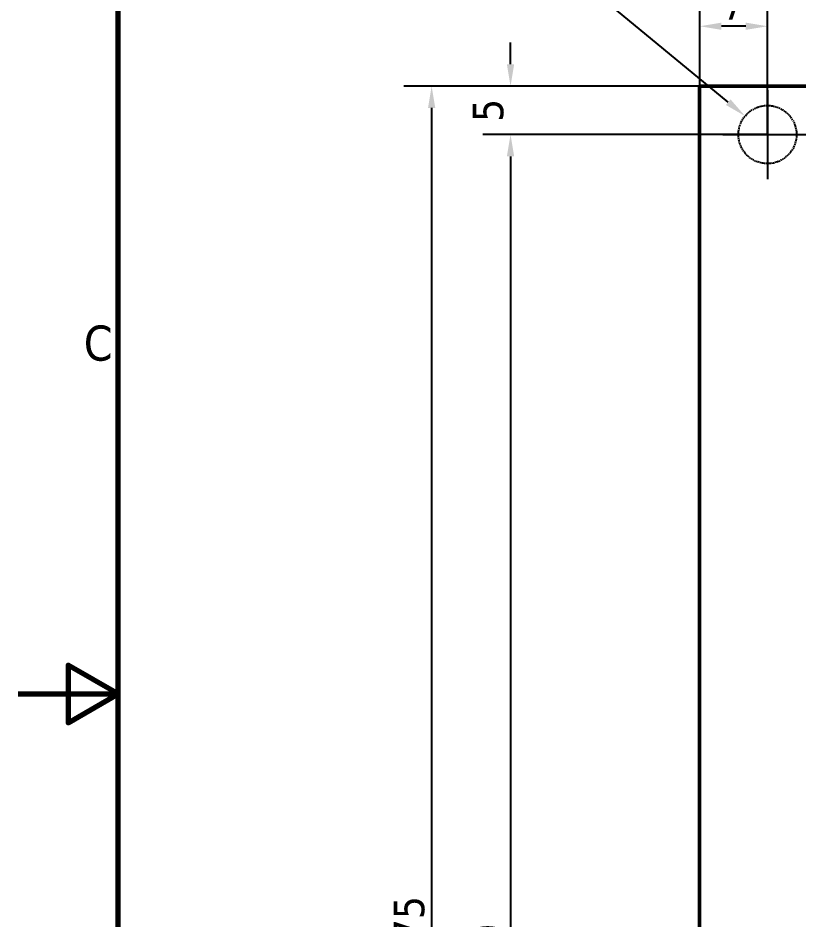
# Model space of a CAD drawing. Header units: millimetres. Extents: x 2121 to 4904, y 892 to 1933.
# Drawn here: x 2121.2 to 2282.4, y 1452.2 to 1638.3 of the extents above; entities that cross this region are included whole.
import ezdxf

# ---------------------------------------------------------------- set-up
doc = ezdxf.new("R2010")
doc.units = ezdxf.units.MM
doc.header["$LTSCALE"] = 1.8
doc.linetypes.add('CENTER', pattern=[50.8, 31.75, -6.35, 6.35, -6.35])
doc.linetypes.add('DASHED', pattern=[0.2068, 0.1655, -0.0413])
doc.layers.add('CL', color=1, linetype='CENTER')
for name, color, linetype, lineweight in [('경계(ISO)', 7, 'Continuous', 70), ('외형선(ISO)', 7, 'Continuous', 50), ('치수(ISO)', 7, 'Continuous', 25)]:
    doc.layers.add(name, color=color, linetype=linetype, lineweight=lineweight)
doc.styles.add('주 문자 (ISO)', font='')
doc.styles.add('주 텍스트 (ISO)', font='')
doc.styles.get('주 문자 (ISO)').set_extended_font_data('Tahoma')
doc.styles.get('주 텍스트 (ISO)').set_extended_font_data('Tahoma')
doc.dimstyles.new('기본값 (ISO)', dxfattribs={"dimscale": 1.8, "dimtxt": 3.5, "dimasz": 2.5, "dimexe": 3.175, "dimexo": 0, "dimgap": 0.762, "dimtad": 1, "dimrnd": 1e-08, "dimzin": 0, "dimtxsty": '주 텍스트 (ISO)', "dimcen": 0.09, "dimdle": 10, "dimclrd": 256, "dimclre": 256, "dimclrt": 256, "dimazin": 0, "dimtfac": 1.001486, "dimtmove": 0, "dimatfit": 3, "dimfxl": 1, "dimtolj": 1, "dimtzin": 0, "dimlwd": -1, "dimlwe": -1, "dimarcsym": 0})

# ---------------------------------------------------------------- blocks, each defined once
blk = doc.blocks.new('경계 Default Border')
at = {"layer": '경계(ISO)', "flags": 128}
for points in [[(10, 10), (10, 410), (584, 410), (584, 10), (10, 10)], [(0, 210), (10, 210), (5, 212.887), (5, 207.113), (10, 210)]]:
    blk.add_lwpolyline(points, dxfattribs=at)
at = {"layer": '경계(ISO)', "insert": (6.568, 243.25), "char_height": 3.5, "attachment_point": 7, "style": '주 텍스트 (ISO)'}
blk.add_mtext('C', dxfattribs=at)
blk = doc.blocks.new('*D602')
at = {"layer": 'Defpoints', "color": 0}
for p in [(2261.9, 1687.15), (2261.9, 1624.29), (2391.9, 1624.29)]:
    blk.add_point(p, dxfattribs=at)
at = {"layer": '치수(ISO)', "color": 0}
for p, q in [((2261.9, 1624.29), (2261.9, 1692.86)), ((2391.9, 1624.29), (2391.9, 1692.86))]:
    blk.add_line(p, q, dxfattribs=at)
at = {"layer": '치수(ISO)', "color": 7}
blk.add_line((2387.4, 1687.15), (2266.4, 1687.15), dxfattribs=at)
for points in [[(2266.4, 1687.9), (2266.4, 1686.4), (2261.9, 1687.15)], [(2387.4, 1686.4), (2387.4, 1687.9), (2391.9, 1687.15)]]:
    blk.add_solid(points, dxfattribs=at)
at = {"layer": '치수(ISO)', "color": 7, "insert": (2322.57, 1695.07), "char_height": 6.3, "attachment_point": 1, "style": '주 문자 (ISO)'}
blk.add_mtext('\\A1;65', dxfattribs=at)
blk = doc.blocks.new('*D603')
at = {"layer": 'Defpoints', "color": 0}
for p in [(2261.9, 1624.29), (2206.56, 1274.29), (2261.9, 1274.29)]:
    blk.add_point(p, dxfattribs=at)
at = {"layer": '치수(ISO)', "color": 7}
for p, q in [((2261.9, 1624.29), (2200.85, 1624.29)), ((2206.56, 1619.79), (2206.56, 1278.79)), ((2261.9, 1274.29), (2200.85, 1274.29))]:
    blk.add_line(p, q, dxfattribs=at)
for points in [[(2207.31, 1619.79), (2205.81, 1619.79), (2206.56, 1624.29)], [(2205.81, 1278.79), (2207.31, 1278.79), (2206.56, 1274.29)]]:
    blk.add_solid(points, dxfattribs=at)
at = {"layer": '치수(ISO)', "color": 7, "insert": (2198.74, 1442.9), "char_height": 6.3, "attachment_point": 1, "rotation": 90, "style": '주 문자 (ISO)'}
blk.add_mtext('\\A1;175', dxfattribs=at)
blk = doc.blocks.new('*D605')
at = {"layer": 'Defpoints', "color": 0}
for p in [(2275.9, 1614.29), (2222.85, 1274.29), (2265.9, 1274.29)]:
    blk.add_point(p, dxfattribs=at)
at = {"layer": '치수(ISO)', "color": 7}
for p, q in [((2275.9, 1614.29), (2217.13, 1614.29)), ((2222.85, 1609.79), (2222.85, 1278.79)), ((2265.9, 1274.29), (2217.13, 1274.29))]:
    blk.add_line(p, q, dxfattribs=at)
for points in [[(2223.6, 1609.79), (2222.1, 1609.79), (2222.85, 1614.29)], [(2222.1, 1278.79), (2223.6, 1278.79), (2222.85, 1274.29)]]:
    blk.add_solid(points, dxfattribs=at)
at = {"layer": '치수(ISO)', "color": 7, "insert": (2218.2, 1444.29), "char_height": 6.3, "attachment_point": 5, "rotation": 90, "style": '주 문자 (ISO)'}
blk.add_mtext('\\A1;170', dxfattribs=at)
blk = doc.blocks.new('*D608')
at = {"layer": 'Defpoints', "color": 0}
for p in [(2222.85, 1624.29), (2275.9, 1624.29), (2275.9, 1614.29)]:
    blk.add_point(p, dxfattribs=at)
at = {"layer": '치수(ISO)', "color": 7}
for p, q in [((2222.85, 1628.79), (2222.85, 1633.29)), ((2275.9, 1624.29), (2217.13, 1624.29)), ((2275.9, 1614.29), (2217.13, 1614.29)), ((2222.85, 1609.79), (2222.85, 1605.29))]:
    blk.add_line(p, q, dxfattribs=at)
for points in [[(2222.1, 1628.79), (2223.6, 1628.79), (2222.85, 1624.29)], [(2223.6, 1609.79), (2222.1, 1609.79), (2222.85, 1614.29)]]:
    blk.add_solid(points, dxfattribs=at)
at = {"layer": '치수(ISO)', "color": 7, "insert": (2218.26, 1619.29), "char_height": 6.3, "attachment_point": 5, "rotation": 90, "style": '주 문자 (ISO)'}
blk.add_mtext('\\A1;5', dxfattribs=at)
blk = doc.blocks.new('*D609')
at = {"layer": 'Defpoints', "color": 0}
for p in [(2261.9, 1636.65), (2261.9, 1614.29), (2275.9, 1614.29)]:
    blk.add_point(p, dxfattribs=at)
at = {"layer": '치수(ISO)', "color": 0}
for p, q in [((2261.9, 1614.29), (2261.9, 1642.36)), ((2275.9, 1614.29), (2275.9, 1642.36))]:
    blk.add_line(p, q, dxfattribs=at)
at = {"layer": '치수(ISO)', "color": 7}
blk.add_line((2271.4, 1636.65), (2266.4, 1636.65), dxfattribs=at)
for points in [[(2266.4, 1637.4), (2266.4, 1635.9), (2261.9, 1636.65)], [(2271.4, 1635.9), (2271.4, 1637.4), (2275.9, 1636.65)]]:
    blk.add_solid(points, dxfattribs=at)
at = {"layer": '치수(ISO)', "color": 7, "insert": (2268.9, 1641.17), "char_height": 6.3, "attachment_point": 5, "style": '주 문자 (ISO)'}
blk.add_mtext('\\A1;7', dxfattribs=at)
blk = doc.blocks.new('*D610')
at = {"layer": 'Defpoints', "color": 0}
for p in [(2271.27, 1618.11), (2280.53, 1610.47)]:
    blk.add_point(p, dxfattribs=at)
at = {"layer": '치수(ISO)', "color": 7}
blk.add_line((2267.79, 1620.97), (2201.4, 1675.69), dxfattribs=at)
at = {"layer": '치수(ISO)', "color": 1}
for p, q in [((2275.73, 1614.29), (2276.06, 1614.29)), ((2275.9, 1614.13), (2275.9, 1614.45))]:
    blk.add_line(p, q, dxfattribs=at)
at = {"layer": '치수(ISO)', "color": 7}
blk.add_solid([(2267.32, 1620.39), (2268.27, 1621.55), (2271.27, 1618.11)], dxfattribs=at)
at = {"layer": '치수(ISO)', "color": 7, "insert": (2209.52, 1675.02), "char_height": 6.3, "attachment_point": 5, "rotation": 320.5039, "style": '주 문자 (ISO)'}
blk.add_mtext('\\A1;Φ6', dxfattribs=at)

msp = doc.modelspace()

# ---------------------------------------------------------------- linework, layer by layer
at = {"color": 0, "linetype": 'DASHED'}
msp.add_circle((2275.895, 1614.29), 6, dxfattribs=at)
at = {"layer": 'CL', "color": 0}
for p, q in [((2275.895, 1623.49), (2275.895, 1605.09)), ((2266.695, 1614.29), (2285.095, 1614.29))]:
    msp.add_line(p, q, dxfattribs=at)
at = {"layer": '외형선(ISO)', "color": 0}
for p, q in [((2261.895, 1274.29), (2261.895, 1624.29)), ((2261.895, 1624.29), (2391.895, 1624.29))]:
    msp.add_line(p, q, dxfattribs=at)

# ---------------------------------------------------------------- block references
at = {"xscale": 2.0655, "yscale": 2.0655, "zscale": 2.0655}
msp.add_blockref('경계 Default Border', (2121.178, 1065.062), dxfattribs=at)

# ---------------------------------------------------------------- dimensions: what is measured, and where the dimension line sits
at = {"layer": '치수(ISO)', "color": 0}
for base, p1, p2, angle, override, picture, middle in [((2261.895, 1687.147), (2391.895, 1624.29), (2261.895, 1624.29), 180, {"dimlfac": 0.5, "dimzin": 8, "dimtxsty": '주 문자 (ISO)', "dimclrd": 7, "dimclre": 0, "dimclrt": 7, "dimtofl": 0, "dimatfit": 1}, '*D602', (2326.895, 1687.147)), ((2206.562, 1274.29), (2261.895, 1624.29), (2261.895, 1274.29), 270, {"dimlfac": 0.5, "dimzin": 8, "dimtxsty": '주 문자 (ISO)', "dimclrd": 7, "dimclre": 7, "dimclrt": 7, "dimtofl": 0, "dimatfit": 1}, '*D603', (2206.562, 1449.29))]:
    dim = msp.add_linear_dim(base=base, p1=p1, p2=p2, angle=angle, dimstyle='기본값 (ISO)', override=override, dxfattribs=at)
    dim.commit()
    dim.dimension.update_dxf_attribs({"geometry": picture, "text_midpoint": middle, "dimtype": 160})
dim = msp.add_diameter_dim_2p(p1=(2280.525, 1610.473), p2=(2271.265, 1618.106), text='Φ6', dimstyle='기본값 (ISO)', override={"dimlfac": 0.5, "dimzin": 8, "dimtxsty": '주 문자 (ISO)', "dimclrd": 7, "dimclre": 1, "dimclrt": 7, "dimtofl": 0, "dimatfit": 1}, dxfattribs=at)
dim.commit()
dim.dimension.update_dxf_attribs({"geometry": '*D610', "text_midpoint": (2206.569, 1671.43), "dimtype": 163})
dim = msp.add_linear_dim(base=(2261.895, 1636.648), p1=(2275.895, 1614.29), p2=(2261.895, 1614.29), dimstyle='기본값 (ISO)', override={"dimlfac": 0.5, "dimzin": 8, "dimtxsty": '주 문자 (ISO)', "dimclrd": 7, "dimclre": 0, "dimclrt": 7, "dimtofl": 0, "dimatfit": 1}, dxfattribs=at)
dim.commit()
dim.dimension.update_dxf_attribs({"geometry": '*D609', "text_midpoint": (2268.895, 1641.17)})
for base, p2, picture, middle in [((2222.849, 1624.29), (2275.895, 1624.29), '*D608', (2218.262, 1619.29)), ((2222.849, 1274.29), (2265.895, 1274.29), '*D605', (2218.198, 1444.29))]:
    dim = msp.add_linear_dim(base=base, p1=(2275.895, 1614.29), p2=p2, angle=90, dimstyle='기본값 (ISO)', override={"dimlfac": 0.5, "dimzin": 8, "dimtxsty": '주 문자 (ISO)', "dimclrd": 7, "dimclre": 7, "dimclrt": 7, "dimtofl": 0, "dimatfit": 1}, dxfattribs=at)
    dim.commit()
    dim.dimension.update_dxf_attribs({"geometry": picture, "text_midpoint": middle})

doc.saveas('drawing.dxf')
